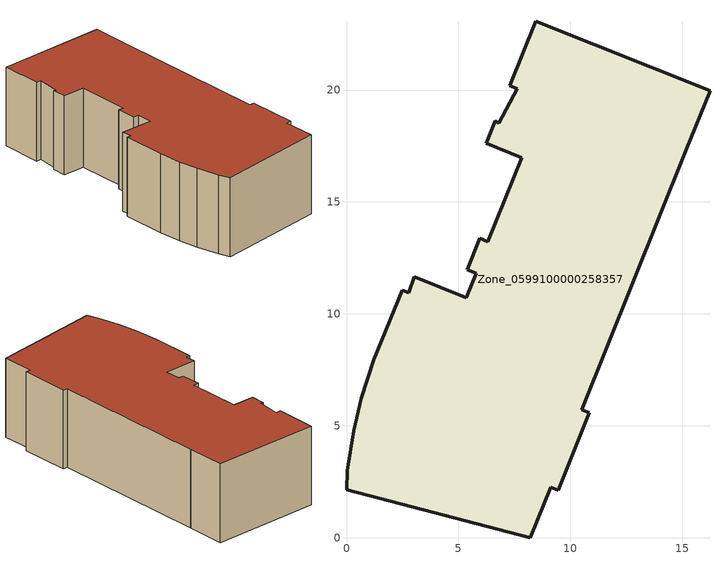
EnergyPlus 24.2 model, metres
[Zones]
Zone_0599100000258357
 floor ground (C_G): 10.5,5.71 10.85,5.58 9.46,2.11 9.12,2.25 8.21,0 0,2.14 0.04,2.99 0.32,4.77 0.67,6.23 1.22,7.95 2.48,11.06 2.79,10.94 3.03,11.67 5.34,10.73 5.79,11.82 5.4,11.98 5.96,13.37 6.32,13.22 7.83,16.97 6.25,17.61 6.66,18.62 6.81,18.51 7.63,20.06 7.29,20.18 8.46,23.07 16.24,19.97 15.16,17.29 15.12,17.18 z0
 wall outside (C_F): 7.83,16.97 6.32,13.22 5.96,13.37 5.4,11.98 5.79,11.82 5.34,10.73 3.03,11.67 2.79,10.94 2.48,11.06 1.22,7.95 0.67,6.23 0.32,4.77 0.04,2.99 0,2.14 8.21,0 9.12,2.25 9.46,2.11 10.85,5.58 10.5,5.71 15.12,17.18 15.16,17.29 16.24,19.97 8.46,23.07 7.29,20.18 7.63,20.06 6.81,18.51 6.66,18.62 6.25,17.61 7.83,16.97 z0:5.97
 roof outside (C_R): 6.81,18.51 6.66,18.62 6.25,17.61 7.83,16.97 6.32,13.22 5.96,13.37 5.4,11.98 5.79,11.82 5.34,10.73 3.03,11.67 2.79,10.94 2.48,11.06 1.22,7.95 0.67,6.23 0.32,4.77 0.04,2.99 0,2.14 8.21,0 9.12,2.25 9.46,2.11 10.85,5.58 10.5,5.71 15.12,17.18 15.16,17.29 16.24,19.97 8.46,23.07 7.29,20.18 7.63,20.06 z5.97
[BUILDING]
Pand.0599100000258357: North Axis=0; Terrain=City; Loads Convergence Tolerance Value=0.04; Temperature Convergence Tolerance Value=0.4; Solar Distribution=FullExterior; Maximum Number of Warmup Days=25; Minimum Number of Warmup Days=1
[Site:Location]
Rotterdam.The.Hague.AP_ZH_NLD Design_Conditions: Latitude=51.96; Longitude=4.45; Time Zone=1; Elevation=-4.5
[SITE:GROUNDTEMPERATURE:BUILDINGSURFACE]
18, 18, 18, 18, 18, 18, 18, 18, 18, 18, 18, 18
[MATERIAL] Thermal Absorptance=0.9; Solar Absorptance=0.7; Visible Absorptance=0.7
Name | Roughness | Thickness | Conductivity | Density | Specific Heat
G.D.1992-2005 | MediumSmooth | 0.15 | 0.06 | 540 | 1210
F.D.1992-2005 | Rough | 0.3 | 0.12 | 1920 | 840
R.D.1992-2005 | MediumRough | 0.2 | 0.08 | 1500 | 1000
[CONSTRUCTION]
C_G: G.D.1992-2005
C_F: F.D.1992-2005
C_R: R.D.1992-2005
[ZONE]
Zone_0599100000258357: Type=1; Multiplier=1; Ceiling Height=Autocalculate; Volume=Autocalculate; Floor Area=autocalculate; Part of Total Floor Area=Yes
[ZONEINFILTRATION:DESIGNFLOWRATE]
Infil_Zone_0599100000258357: Zone or ZoneList or Space or SpaceList=Zone_0599100000258357; Schedule=AlwaysOn; Design Flow Rate Calculation Method=Flow/Area; Flow Rate per Floor Area=0.0021; Constant Term Coefficient=1; Temperature Term Coefficient=0; Velocity Term Coefficient=0; Velocity Squared Term Coefficient=0
[HVACTEMPLATE:ZONE:IDEALLOADSAIRSYSTEM]
Zone_0599100000258357: Maximum Heating Supply Air Temperature=50; Minimum Cooling Supply Air Temperature=13; Maximum Heating Supply Air Humidity Ratio=0.0156; Minimum Cooling Supply Air Humidity Ratio=0.0077; Heating Limit=NoLimit; Cooling Limit=NoLimit; Dehumidification Control Type=ConstantSensibleHeatRatio; Cooling Sensible Heat Ratio=0.7; Dehumidification Setpoint=60; Humidification Control Type=None; Humidification Setpoint=30; Outdoor Air Method=None; Outdoor Air Flow Rate per Person=0.00944; Outdoor Air Flow Rate per Zone Floor Area=0; Outdoor Air Flow Rate per Zone=0; Demand Controlled Ventilation Type=None; Outdoor Air Economizer Type=NoEconomizer; Heat Recovery Type=None; Sensible Heat Recovery Effectiveness=0.7; Latent Heat Recovery Effectiveness=0.65
[ZONECONTROL:THERMOSTAT]
ThermostatControl_Zone_0599100000258357: Zone or ZoneList=Zone_0599100000258357; Control Type Schedule=DualSetpointControlType; Control 1=Thermostat_Zone_0599100000258357; Temperature Difference Between Cutout And Setpoint=0
[THERMOSTATSETPOINT:DUALSETPOINT]
Thermostat_Zone_0599100000258357: Heating Setpoint Temperature Schedule=HeatingSetpoint_Zone_0599100000258357; Cooling Setpoint Temperature Schedule=CoolingSetpoint_Zone_0599100000258357
[SCHEDULE:COMPACT]
HeatingSetpoint_Zone_0599100000258357: Through: 12/31, For: AllDays, Until: 24:00, 21
CoolingSetpoint_Zone_0599100000258357: Through: 12/31, For: AllDays, Until: 24:00, 24
DualSetpointControlType: Through: 12/31, For: AllDays, Until: 24:00, 4
AlwaysOn: Through: 12/31, For: AllDays, Until: 24:00, 1
